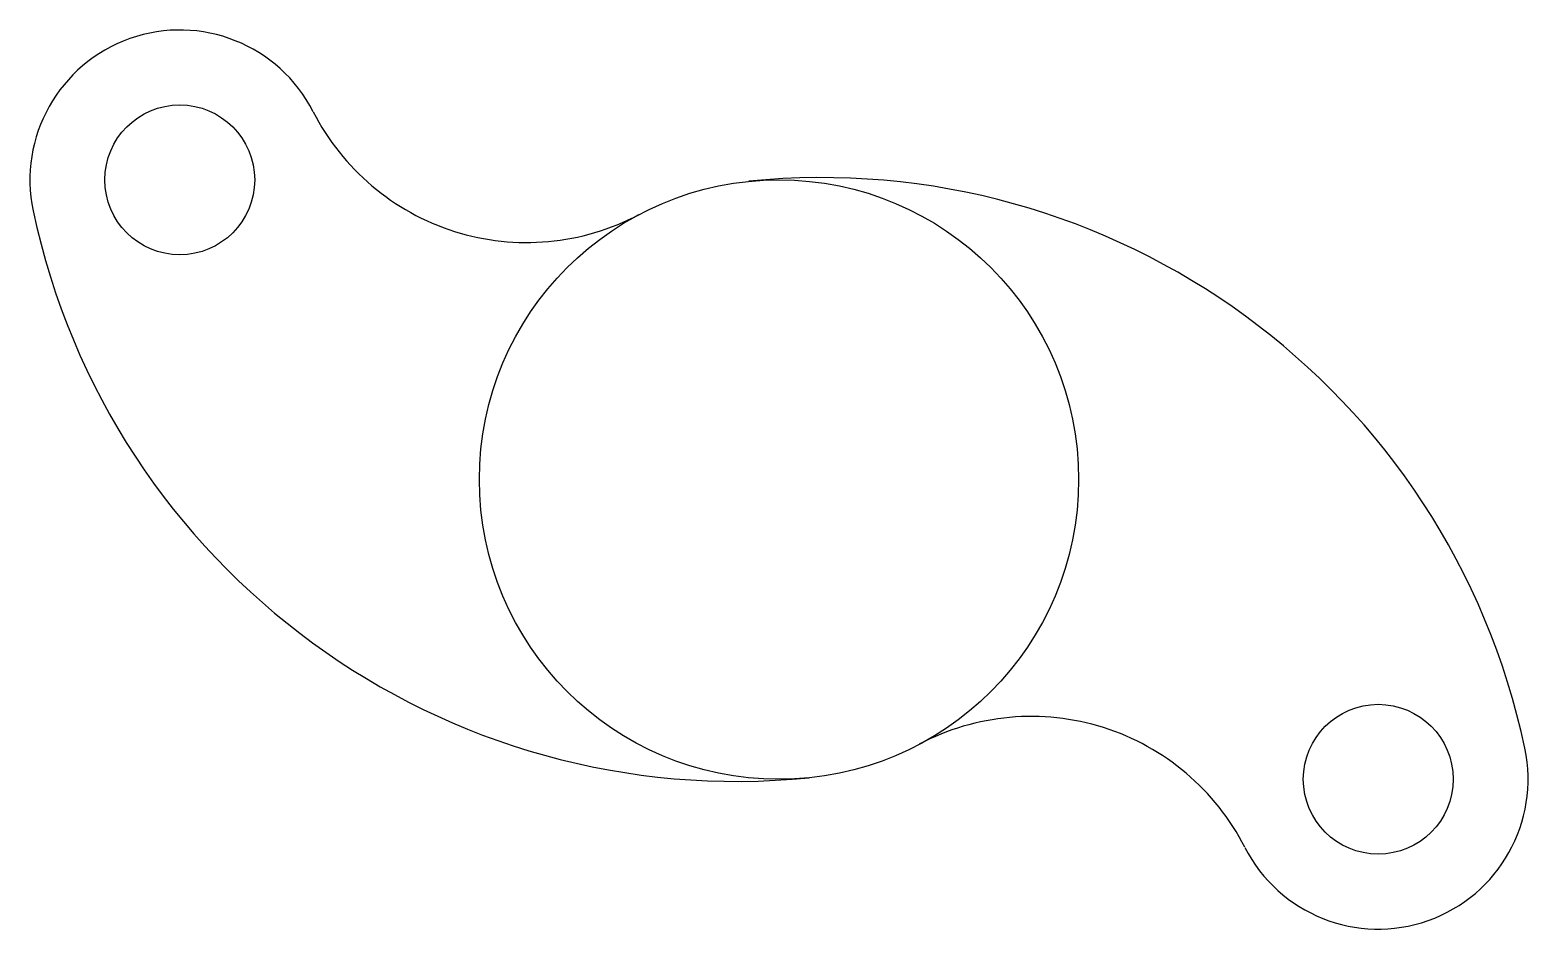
# Model space of a CAD drawing. Header units: millimetres. Extents: x 890 to 990, y 1471 to 1531.
import ezdxf

# ---------------------------------------------------------------- set-up
doc = ezdxf.new("R2010")
doc.units = ezdxf.units.MM

msp = doc.modelspace()

# ---------------------------------------------------------------- linework, layer by layer
for centre, radius in [((899.85, 1520.68), 5), ((939.85, 1500.68), 20), ((979.85, 1480.68), 5)]:
    msp.add_circle(centre, radius)
for centre, radius, start, end in [((899.85, 1520.68), 10, 27.035, 191.9335), ((923.01, 1532.5), 16, 207.035, 297.892), ((942.67, 1472.83), 48, 11.9335, 95.7829), ((937.03, 1528.54), 48, 191.9335, 275.7829), ((956.69, 1468.87), 16, 27.035, 117.892), ((979.85, 1480.68), 10, 207.035, 11.9335)]:
    msp.add_arc(centre, radius, start, end)

doc.saveas('drawing.dxf')
